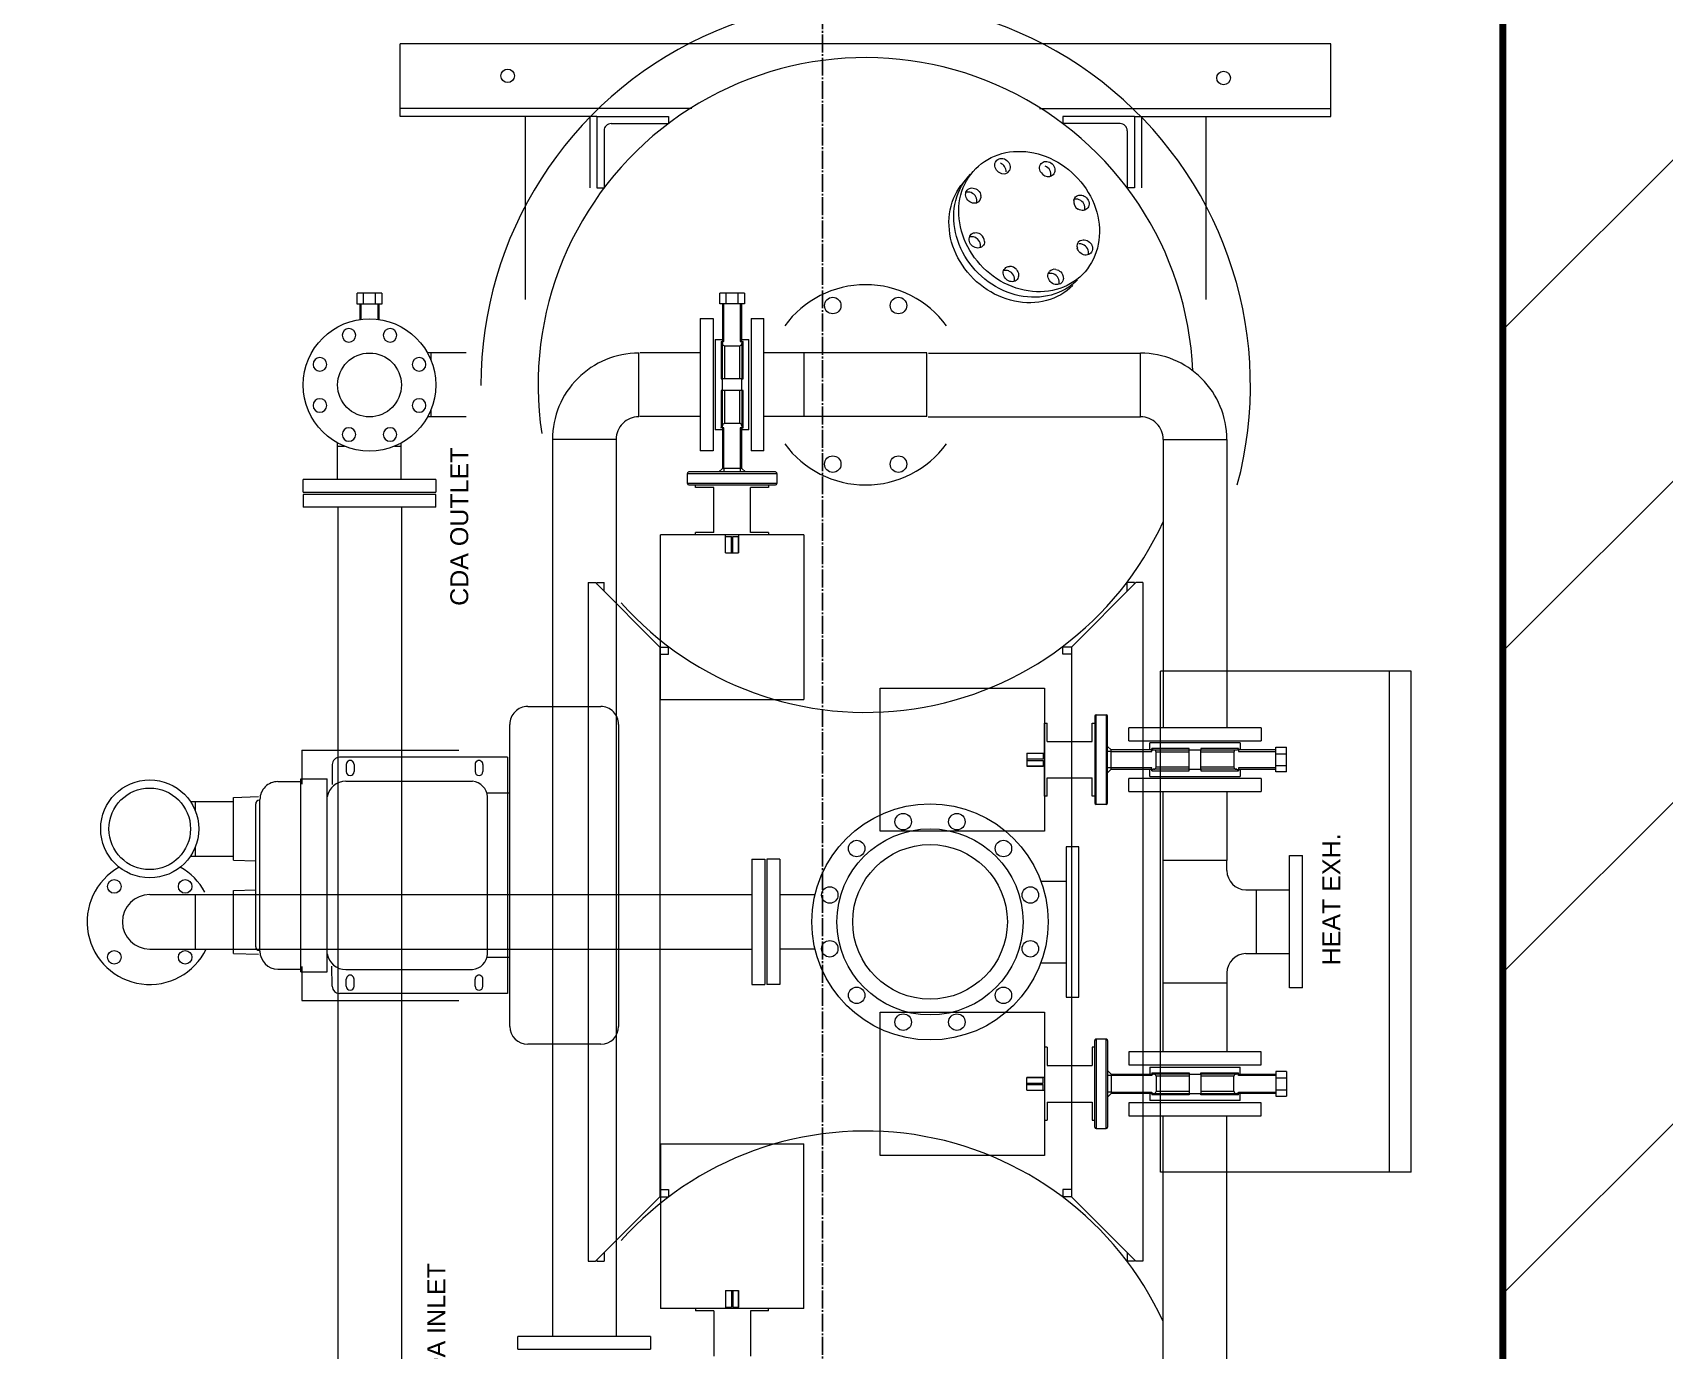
# Model space of a CAD drawing. Extents: x -3450 to 27857, y -1288 to 11880.
# Drawn here: x 25149.6 to 25377.6, y 1235.1 to 1419.3 of the extents above; entities that cross this region are included whole.
import ezdxf

# ---------------------------------------------------------------- set-up
doc = ezdxf.new("R2010")
doc.units = 0
doc.linetypes.add('X-S-FAB-L20$0$COL-CEN-LIN', pattern=[3.25, 2.5, -0.25, 0.25, -0.25])
for name, color, linetype in [('188K-SM-03-F20-MECH-EQ-Y2257103$0$M MOVE-IN AREA', 8, 'Continuous'), ('188K-SM-03-F20-MECH-EQ-Y2257103$0$M-PHASE1 AREA', 252, 'Continuous'), ('X-S-FAB-L20$0$BLOCK', 8, 'Continuous'), ('X-S-FAB-L20$0$CCL', 8, 'X-S-FAB-L20$0$COL-CEN-LIN')]:
    doc.layers.add(name, color=color, linetype=linetype)
doc.styles.add('188K-SM-03-F20-MECH-EQ-Y2257103$0$Standard', font='arial.ttf')

# ---------------------------------------------------------------- blocks, each defined once
blk = doc.blocks.new('X-S-FAB-L20$0$FAB2-L05')
at = {"layer": 'X-S-FAB-L20$0$CCL'}
blk.add_line((-900, 11005), (-900, 0), dxfattribs=at)
blk = doc.blocks.new('X-S-FAB-L20')
at = {"layer": 'X-S-FAB-L20$0$BLOCK'}
blk.add_blockref('X-S-FAB-L20$0$FAB2-L05', (26160, -720), dxfattribs=at)
blk = doc.blocks.new('188K-SM-03-F20-MECH-EQ-Y2257103$0$A$Cb62c5f74')
at = {"lineweight": 13, "ltscale": 15}
for p, q in [((1138, 1650), (1138, 809)), ((1214.3, 1650), (1214.3, 809)), ((1214.3, 1586.5), (1138, 1586.5)), ((1268, 1593.1), (1268, 1533)), ((1280.5, 1586.5), (1268, 1586.5)), ((1344.3, 1586.5), (1331.8, 1586.5)), ((1344.3, 1593.1), (1344.3, 1533))]:
    blk.add_line(p, q, dxfattribs=at)
at = {"lineweight": 13, "ltscale": 10}
for p, q in [((1132.2, 1533), (1131.2, 1498)), ((1132.2, 1533), (1220.2, 1533)), ((1262.2, 1533), (1261.3, 1502)), ((1262.2, 1533), (1350.2, 1533)), ((1350.2, 1533), (1351.2, 1498)), ((1135.2, 1496), (1347.2, 1496)), ((1136.2, 1497), (1136.2, 1496)), ((1141.2, 1502), (1341.2, 1502)), ((1346.2, 1497), (1346.2, 1496)), ((1110.2, 1471), (1110.2, 1439)), ((1372.2, 1471), (1372.2, 1439)), ((1106.2, 1439), (1376.2, 1439)), ((1106.2, 1439), (1106.2, 1402)), ((1376.2, 1439), (1376.2, 1402)), ((1106.2, 1402), (1376.2, 1402)), ((1396.2, 1395), (1368.2, 1395)), ((1076.2, 1150), (1076.2, 1385)), ((1109.7, 1376.2), (1109.7, 1199.1)), ((1372.7, 1376.2), (1372.7, 1199.1)), ((1396.2, 1375.5), (1386.2, 1375.5)), ((1406.2, 1150), (1406.2, 1385)), ((1396.2, 1364.5), (1386.2, 1364.5)), ((1086.2, 1195.5), (1096.2, 1195.5)), ((1396.2, 1195.5), (1386.2, 1195.5)), ((1086.2, 1184.5), (1096.2, 1184.5)), ((1126.2, 1147), (1126.2, 1179)), ((1131.5, 1178), (1351.5, 1178)), ((1356.2, 1146.9), (1356.2, 1179)), ((1396.2, 1184.5), (1386.2, 1184.5)), ((1030.2, 1147), (1452.2, 1147)), ((1406.2, 1150), (1076.2, 1150)), ((1005.2, 1020), (1005.2, 1122)), ((1477.2, 1122), (1477.2, 1020)), ((1452.2, 995), (1030.2, 995))]:
    blk.add_line(p, q, dxfattribs=at)
at = {"lineweight": 13}
for p, q in [((1220.2, 1533), (1221, 1502)), ((1773.5, 1435.5), (1755.5, 1435.5)), ((1755.5, 1250.5), (1755.5, 1435.5)), ((1773.5, 1250.5), (1773.5, 1435.5)), ((1776.5, 1435.5), (1776.5, 1250.5)), ((1776.5, 1435.5), (1794.5, 1435.5)), ((1794.5, 1250.5), (1794.5, 1435.5)), ((1086.2, 1395), (1114.1, 1395.4)), ((1755.5, 1387.4), (425.7, 1387.3)), ((1086.2, 1375.5), (1096.2, 1375.5)), ((1794.5, 1387.7), (1845.5, 1387.7)), ((1840.9, 1387.7), (1840.9, 1377.9)), ((1086.2, 1364.5), (1096.2, 1364.5)), ((2039.5, 1356.5), (2018, 1356.5)), ((2018.3, 1354.5), (2039.5, 1354.5)), ((2039.5, 1360.2), (2054.5, 1360.2)), ((2039.5, 1351.3), (2039.5, 1360.2)), ((2039.5, 1351.3), (2054.5, 1351.3)), ((2039.5, 1334.7), (2039.5, 1351.3)), ((2054.5, 1351.3), (2054.5, 1360.2)), ((2054.5, 1334.7), (2054.5, 1351.3)), ((2018, 1329.5), (2039.5, 1329.5)), ((2039.5, 1331.5), (2018.3, 1331.5)), ((2039.5, 1334.7), (2054.5, 1334.7)), ((2039.5, 1325.8), (2039.5, 1334.7)), ((2054.5, 1325.8), (2039.5, 1325.8)), ((2054.5, 1325.8), (2054.5, 1334.7)), ((1840.9, 1308.1), (1840.9, 1298.6)), ((2301.7, 1300), (2402.9, 1300)), ((2301.7, 1025.4), (2301.7, 1300)), ((2312.9, 892.8), (2312.9, 1300)), ((2402.9, 0), (2402.9, 1300)), ((1755.5, 1298.3), (425.7, 1298.3)), ((1794.5, 1298.6), (1845.4, 1298.6)), ((1882.1, 1208.1), (1882.1, 1261.8)), ((1891.6, 1257.3), (1882.1, 1257.3)), ((1971.2, 1257.3), (1961.4, 1257.3)), ((1971.2, 1208.1), (1971.2, 1262)), ((1755.5, 1250.5), (1773.5, 1250.5)), ((1794.5, 1250.5), (1776.5, 1250.5)), ((578.9, 1135.7), (596.9, 1135.7)), ((578.9, 1135.7), (578.9, 950.7)), ((596.9, 950.7), (596.9, 1135.7)), ((2301.7, 1125.4), (2045.8, 1125.4)), ((1850.4, 1087.5), (596.9, 1087.5)), ((1850.4, 998.5), (1850.4, 1087.5)), ((2301.7, 1035.4), (2201.7, 1035.4)), ((704.1, 1025.4), (702.1, 1025.4)), ((702.1, 1025.4), (702.1, 1015.4)), ((714.1, 1015.4), (702.1, 1015.4)), ((1638.2, 1015.4), (1650.2, 1015.4)), ((1648.2, 1025.4), (1650.2, 1025.4)), ((1650.2, 1025.4), (1650.2, 1015.4)), ((2301.7, 1025.4), (2201.7, 1025.4)), ((2201.7, 1025.4), (2201.7, 1015.4)), ((2281.7, 1015.4), (2201.7, 1015.4)), ((2291.7, 1005.4), (2291.7, 925.4)), ((2301.7, 1025.4), (2301.7, 925.4)), ((1850.4, 998.5), (596.9, 998.5)), ((1881.9, 967), (1970.9, 967)), ((1882.5, 881), (1882.6, 965.2)), ((1971.5, 881), (1971.5, 965.3)), ((596.9, 950.7), (578.9, 950.7)), ((792.1, 937.4), (792.1, 925.4)), ((802.1, 937.4), (802.1, 925.4)), ((1550.2, 937.4), (1550.2, 925.4)), ((1560.2, 937.4), (1560.2, 925.4)), ((802.1, 925.4), (792.1, 925.4)), ((1550.2, 925.4), (1560.2, 925.4)), ((2301.7, 925.4), (2291.7, 925.4)), ((1786.9, 897), (1786.9, 776)), ((1788.9, 899), (1802.9, 899)), ((1788.9, 774), (1788.9, 899)), ((1802.9, 899), (1802.9, 836.5)), ((1804.9, 836.5), (1804.9, 897)), ((636, 887.5), (632.5, 887.5)), ((632.5, 862), (632.5, 887.5)), ((636, 785.5), (636, 887.5)), ((1716.9, 887.5), (1720.4, 887.5)), ((1716.9, 785.5), (1716.9, 887.5)), ((1720.4, 862), (1720.4, 887.5)), ((1783.4, 887.5), (1786.9, 887.5)), ((1783.4, 862), (1783.4, 887.5)), ((1834.4, 863), (1834.4, 881)), ((2019.4, 881), (1834.4, 881)), ((2019.4, 881), (2019.4, 863)), ((632.5, 862), (569.5, 862)), ((661, 845.5), (636, 845.5)), ((661, 845.5), (638, 845.5)), ((638, 845.5), (638, 837.5)), ((661, 845.5), (661, 845.5)), ((661, 845.5), (661, 837.5)), ((1691.9, 845.5), (1716.9, 845.5)), ((1691.9, 845.5), (1714.9, 845.5)), ((1691.9, 845.5), (1691.9, 845.5)), ((1691.9, 845.5), (1691.9, 837.5)), ((1714.9, 845.5), (1714.9, 837.5)), ((1720.4, 862), (1783.4, 862)), ((1809.9, 850), (1804.9, 855)), ((1809.9, 848), (1804.9, 848)), ((1809.9, 848), (1809.9, 850)), ((1865.8, 850), (1809.9, 850)), ((1809.9, 825), (1809.9, 848)), ((1809.9, 848), (1866.4, 848)), ((2019.4, 863), (1834.4, 863)), ((1863.9, 850), (1863.9, 860)), ((1989.9, 860), (1863.9, 860)), ((1866.4, 848), (1866.4, 852)), ((1918.9, 852), (1866.4, 852)), ((1868.4, 850), (1918.9, 850)), ((1918.9, 847), (1872.6, 847)), ((1872.6, 826), (1872.6, 847)), ((1918.9, 850), (1918.9, 852)), ((1918.9, 850), (1926.9, 850)), ((1918.9, 823), (1918.9, 850)), ((1926.9, 850), (1934.9, 850)), ((1987.4, 852), (1934.9, 852)), ((1934.9, 852), (1934.9, 850)), ((1934.9, 823), (1934.9, 850)), ((1934.9, 850), (1985.3, 850)), ((1981.1, 847), (1934.9, 847)), ((1981.1, 847), (1981.1, 826)), ((1987.4, 852), (1987.4, 848)), ((1987.4, 848), (2039.9, 848)), ((2039.9, 850), (1987.9, 850)), ((1989.9, 860), (1989.9, 850)), ((2039.9, 853.7), (2054.9, 853.7)), ((2039.9, 844.8), (2039.9, 853.7)), ((2039.9, 844.8), (2054.9, 844.8)), ((2039.9, 828.2), (2039.9, 844.8)), ((2054.9, 844.8), (2054.9, 853.7)), ((2054.9, 828.2), (2054.9, 844.8)), ((636, 827.5), (661, 827.5)), ((661, 837.5), (638, 837.5)), ((661, 835.6), (638, 835.6)), ((638, 835.6), (638, 827.6)), ((661, 827.6), (638, 827.6)), ((661, 837.5), (661, 835.6)), ((661, 835.6), (661, 827.6)), ((661, 827.6), (661, 827.5)), ((1691.9, 837.5), (1714.9, 837.5)), ((1691.9, 837.5), (1691.9, 835.6)), ((1691.9, 835.6), (1714.9, 835.6)), ((1691.9, 835.6), (1691.9, 827.6)), ((1691.9, 827.6), (1714.9, 827.6)), ((1691.9, 827.6), (1691.9, 827.5)), ((1716.9, 827.5), (1691.9, 827.5)), ((1714.9, 835.6), (1714.9, 827.6)), ((1802.9, 836.5), (1802.9, 774)), ((1804.9, 776), (1804.9, 836.5)), ((1809.9, 825), (1804.9, 825)), ((1809.9, 823), (1804.9, 818)), ((1809.9, 823), (1809.9, 825)), ((1866.4, 825), (1809.9, 825)), ((1809.9, 823), (1865.8, 823)), ((1863.9, 813), (1863.9, 823)), ((1866.4, 821), (1866.4, 825)), ((1866.4, 821), (1918.9, 821)), ((1918.9, 823), (1868.4, 823)), ((1918.9, 826), (1872.6, 826)), ((1918.9, 823), (1926.9, 823)), ((1918.9, 821), (1918.9, 823)), ((1926.9, 823), (1934.9, 823)), ((1981.1, 826), (1934.9, 826)), ((1934.9, 823), (1934.9, 821)), ((1985.3, 823), (1934.9, 823)), ((1934.9, 821), (1987.4, 821)), ((1987.4, 825), (1987.4, 821)), ((2039.9, 825), (1987.4, 825)), ((1987.9, 823), (2039.9, 823)), ((1989.9, 823), (1989.9, 813)), ((2039.9, 828.2), (2054.9, 828.2)), ((2039.9, 819.3), (2039.9, 828.2)), ((2054.9, 819.3), (2054.9, 828.2)), ((632.5, 811), (569.5, 811)), ((632.5, 785.5), (632.5, 811)), ((1263.7, 809), (1088.7, 809)), ((1088.7, 809), (1088.7, 791)), ((1263.7, 809), (1263.7, 791)), ((1720.4, 785.5), (1720.4, 811)), ((1720.4, 811), (1783.4, 811)), ((1783.4, 785.5), (1783.4, 811)), ((2019.4, 810), (1834.4, 810)), ((1834.4, 792), (1834.4, 810)), ((1863.9, 813), (1989.9, 813)), ((2019.4, 810), (2019.4, 792)), ((2054.9, 819.3), (2039.9, 819.3)), ((632.5, 785.5), (636, 785.5)), ((1263.7, 791), (1088.7, 791)), ((1263.7, 788), (1088.7, 788)), ((1088.7, 770), (1088.7, 788)), ((1263.7, 770), (1263.7, 788)), ((1720.4, 785.5), (1716.9, 785.5)), ((1786.9, 785.5), (1783.4, 785.5)), ((1834.4, 792), (2019.4, 792)), ((1882.2, 564.3), (1882.2, 792)), ((1971.3, 564.3), (1971.3, 792)), ((1263.7, 770), (1088.7, 770)), ((1138.2, 720.6), (1138.2, 770)), ((1214.2, 720.6), (1214.2, 770)), ((1802.9, 774), (1788.9, 774)), ((1882.2, 735.7), (1971.3, 735.7)), ((1882, 562.8), (1882, 265.9)), ((1882.2, 564.3), (1971.3, 564.3)), ((1971, 562.2), (1970.9, 265.8)), ((940.9, 424.9), (940.9, 399.9)), ((940.9, 424.9), (940.9, 401.9)), ((940.9, 424.9), (940.9, 424.9)), ((940.9, 424.9), (948.9, 424.9)), ((948.9, 424.9), (948.9, 401.9)), ((948.9, 424.9), (950.8, 424.9)), ((950.8, 424.9), (950.8, 401.9)), ((950.8, 424.9), (958.8, 424.9)), ((958.8, 424.9), (958.8, 401.9)), ((958.8, 424.9), (958.9, 424.9)), ((958.9, 399.9), (958.9, 424.9)), ((1393.9, 399.9), (1393.9, 424.9)), ((1393.9, 424.9), (1393.9, 401.9)), ((1393.9, 424.9), (1393.9, 424.9)), ((1401.9, 424.9), (1393.9, 424.9)), ((1401.9, 424.9), (1401.9, 401.9)), ((1403.8, 424.9), (1401.9, 424.9)), ((1403.8, 424.9), (1403.8, 401.9)), ((1411.8, 424.9), (1403.8, 424.9)), ((1411.8, 424.9), (1411.8, 401.9)), ((1411.9, 424.9), (1411.8, 424.9)), ((1411.9, 424.9), (1411.9, 399.9)), ((898.9, 399.9), (898.9, 396.4)), ((1000.9, 399.9), (898.9, 399.9)), ((924.4, 396.4), (898.9, 396.4)), ((924.4, 396.4), (924.4, 333.4)), ((940.9, 401.9), (948.9, 401.9)), ((950.8, 401.9), (958.8, 401.9)), ((1000.9, 396.4), (975.4, 396.4)), ((975.4, 396.4), (975.4, 333.4)), ((1000.9, 396.4), (1000.9, 399.9)), ((1119, 405.2), (1119, 370)), ((1233.3, 405.2), (1233.3, 370)), ((1351.9, 396.4), (1351.9, 399.9)), ((1351.9, 399.9), (1453.9, 399.9)), ((1351.9, 396.4), (1377.4, 396.4)), ((1377.4, 396.4), (1377.4, 333.4)), ((1401.9, 401.9), (1393.9, 401.9)), ((1411.8, 401.9), (1403.8, 401.9)), ((1428.4, 396.4), (1453.9, 396.4)), ((1428.4, 396.4), (1428.4, 333.4)), ((1453.9, 399.9), (1453.9, 396.4)), ((2312.9, 407.2), (2312.9, 0)), ((802.1, 374.6), (792.1, 374.6)), ((792.1, 362.6), (792.1, 374.6)), ((802.1, 362.6), (802.1, 374.6)), ((1071.2, 370), (1071.2, 352)), ((1281.2, 370), (1071.2, 370)), ((1281.2, 352), (1281.2, 370)), ((1550.2, 374.6), (1560.2, 374.6)), ((1550.2, 362.6), (1550.2, 374.6)), ((1560.2, 362.6), (1560.2, 374.6)), ((2301.7, 374.6), (2291.7, 374.6)), ((2291.7, 294.6), (2291.7, 374.6)), ((2301.7, 274.6), (2301.7, 374.6)), ((1071.2, 352), (1281.2, 352)), ((887.4, 327.9), (887.4, 313.9)), ((1012.4, 327.9), (887.4, 327.9)), ((889.4, 329.9), (1010.4, 329.9)), ((898.9, 333.4), (898.9, 329.9)), ((924.4, 333.4), (898.9, 333.4)), ((1000.9, 333.4), (975.4, 333.4)), ((1000.9, 329.9), (1000.9, 333.4)), ((1012.4, 313.9), (1012.4, 327.9)), ((1340.4, 313.9), (1340.4, 327.9)), ((1340.4, 327.9), (1465.4, 327.9)), ((1463.4, 329.9), (1342.4, 329.9)), ((1351.9, 329.9), (1351.9, 333.4)), ((1351.9, 333.4), (1377.4, 333.4)), ((1428.4, 333.4), (1453.9, 333.4)), ((1453.9, 333.4), (1453.9, 329.9)), ((1465.4, 327.9), (1465.4, 313.9)), ((887.4, 313.9), (949.9, 313.9)), ((949.9, 311.9), (889.4, 311.9)), ((936.4, 306.9), (931.4, 311.9)), ((938.4, 306.9), (936.4, 306.9)), ((936.4, 250.9), (936.4, 306.9)), ((938.4, 306.9), (938.4, 311.9)), ((961.4, 306.9), (938.4, 306.9)), ((938.4, 306.9), (938.4, 250.4)), ((949.9, 313.9), (1012.4, 313.9)), ((1010.4, 311.9), (949.9, 311.9)), ((961.4, 306.9), (961.4, 311.9)), ((963.4, 306.9), (961.4, 306.9)), ((961.4, 250.4), (961.4, 306.9)), ((963.4, 306.9), (968.4, 311.9)), ((963.4, 306.9), (963.4, 250.9)), ((1402.9, 313.9), (1340.4, 313.9)), ((1342.4, 311.9), (1402.9, 311.9)), ((1389.4, 306.9), (1384.4, 311.9)), ((1389.4, 306.9), (1391.4, 306.9)), ((1389.4, 306.9), (1389.4, 250.9)), ((1391.4, 306.9), (1391.4, 311.9)), ((1391.4, 306.9), (1414.4, 306.9)), ((1391.4, 250.4), (1391.4, 306.9)), ((1465.4, 313.9), (1402.9, 313.9)), ((1402.9, 311.9), (1463.4, 311.9)), ((1414.4, 306.9), (1414.4, 311.9)), ((1414.4, 306.9), (1416.4, 306.9)), ((1414.4, 306.9), (1414.4, 250.4)), ((1416.4, 306.9), (1421.4, 311.9)), ((1416.4, 250.9), (1416.4, 306.9)), ((714.1, 284.6), (702.1, 284.6)), ((702.1, 274.6), (702.1, 284.6)), ((704.1, 274.6), (702.1, 274.6)), ((923.4, 282.4), (905.4, 282.4)), ((905.4, 282.4), (905.4, 97.4)), ((923.4, 97.4), (923.4, 282.4)), ((994.4, 282.4), (976.4, 282.4)), ((976.4, 282.4), (976.4, 97.4)), ((994.4, 97.4), (994.4, 282.4)), ((1358.4, 282.4), (1376.4, 282.4)), ((1358.4, 282.4), (1358.4, 97.4)), ((1376.4, 97.4), (1376.4, 282.4)), ((1429.4, 282.4), (1447.4, 282.4)), ((1429.4, 282.4), (1429.4, 97.4)), ((1447.4, 97.4), (1447.4, 282.4)), ((1638.2, 284.6), (1650.2, 284.6)), ((1648.2, 274.6), (1650.2, 274.6)), ((1650.2, 274.6), (1650.2, 284.6)), ((2281.7, 284.6), (2201.7, 284.6)), ((2201.7, 274.6), (2201.7, 284.6)), ((2301.7, 274.6), (2201.7, 274.6)), ((2301.7, 274.6), (2301.7, 0)), ((936.4, 252.9), (926.4, 252.9)), ((926.4, 126.9), (926.4, 252.9)), ((973.4, 252.9), (963.4, 252.9)), ((973.4, 252.9), (973.4, 126.9)), ((1379.4, 252.9), (1389.4, 252.9)), ((1379.4, 252.9), (1379.4, 126.9)), ((1416.4, 252.9), (1426.4, 252.9)), ((1426.4, 126.9), (1426.4, 252.9)), ((1881.9, 265.9), (1970.9, 265.9)), ((2301.7, 264.6), (2201.7, 264.6)), ((502.4, 234.4), (905.4, 234.4)), ((938.4, 250.4), (934.4, 250.4)), ((934.4, 197.9), (934.4, 250.4)), ((936.4, 248.3), (936.4, 197.9)), ((939.4, 197.9), (939.4, 244.1)), ((960.4, 244.1), (939.4, 244.1)), ((960.4, 197.9), (960.4, 244.1)), ((965.4, 250.4), (961.4, 250.4)), ((963.4, 197.9), (963.4, 248.3)), ((965.4, 250.4), (965.4, 197.9)), ((1262.1, 234.6), (994.4, 234.6)), ((1090.7, 145.4), (1090.7, 234.6)), ((1262.1, 145.4), (1262.1, 234.6)), ((1358.4, 234.6), (1262.1, 234.6)), ((1387.4, 250.4), (1387.4, 197.9)), ((1387.4, 250.4), (1391.4, 250.4)), ((1389.4, 197.9), (1389.4, 248.3)), ((1392.4, 197.9), (1392.4, 244.1)), ((1392.4, 244.1), (1413.4, 244.1)), ((1413.4, 197.9), (1413.4, 244.1)), ((1414.4, 250.4), (1418.4, 250.4)), ((1416.4, 248.3), (1416.4, 197.9)), ((1418.4, 197.9), (1418.4, 250.4)), ((1850.4, 234.4), (1447.4, 234.4)), ((1850.4, 234.4), (1850.4, 145.4)), ((936.4, 197.9), (934.4, 197.9)), ((936.4, 197.9), (936.4, 189.9)), ((963.4, 197.9), (936.4, 197.9)), ((936.4, 189.9), (936.4, 181.9)), ((963.4, 197.9), (963.4, 189.9)), ((965.4, 197.9), (963.4, 197.9)), ((963.4, 189.9), (963.4, 181.9)), ((1387.4, 197.9), (1389.4, 197.9)), ((1389.4, 197.9), (1389.4, 189.9)), ((1389.4, 197.9), (1416.4, 197.9)), ((1389.4, 189.9), (1389.4, 181.9)), ((1416.4, 197.9), (1418.4, 197.9)), ((1416.4, 197.9), (1416.4, 189.9)), ((1416.4, 189.9), (1416.4, 181.9)), ((934.4, 129.3), (934.4, 181.9)), ((934.4, 181.9), (936.4, 181.9)), ((963.4, 181.9), (936.4, 181.9)), ((936.4, 181.9), (936.4, 131.4)), ((939.4, 135.6), (939.4, 181.9)), ((960.4, 135.6), (960.4, 181.9)), ((963.4, 181.9), (965.4, 181.9)), ((963.4, 131.4), (963.4, 181.9)), ((965.4, 181.9), (965.4, 129.3)), ((1387.4, 181.9), (1387.4, 129.3)), ((1389.4, 181.9), (1387.4, 181.9)), ((1389.4, 181.9), (1416.4, 181.9)), ((1389.4, 131.4), (1389.4, 181.9)), ((1392.4, 135.6), (1392.4, 181.9)), ((1413.4, 135.6), (1413.4, 181.9)), ((1418.4, 181.9), (1416.4, 181.9)), ((1416.4, 181.9), (1416.4, 131.4)), ((1418.4, 129.3), (1418.4, 181.9)), ((2301.7, 174.6), (2045.8, 174.6)), ((502.4, 145.4), (905.4, 145.4)), ((1104.9, 145.4), (994.4, 145.4)), ((1247.9, 145.4), (1262.1, 145.4)), ((1358.4, 145.4), (1262.1, 145.4)), ((1850.4, 145.4), (1447.4, 145.4)), ((926.4, 126.9), (936.4, 126.9)), ((934.4, 129.3), (938.4, 129.3)), ((936.4, 76.9), (936.4, 128.8)), ((938.4, 129.3), (938.4, 76.9)), ((939.4, 135.6), (960.4, 135.6)), ((961.4, 129.3), (965.4, 129.3)), ((961.4, 76.9), (961.4, 129.3)), ((963.4, 128.8), (963.4, 76.9)), ((963.4, 126.9), (973.4, 126.9)), ((1131.8, 118.9), (1131.8, 104.3)), ((1131.8, 117.2), (1131.8, 57.9)), ((1221, 118.9), (1221, 104.3)), ((1389.4, 126.9), (1379.4, 126.9)), ((1391.4, 129.3), (1387.4, 129.3)), ((1389.4, 128.8), (1389.4, 76.9)), ((1391.4, 76.9), (1391.4, 129.3)), ((1413.4, 135.6), (1392.4, 135.6)), ((1418.4, 129.3), (1414.4, 129.3)), ((1414.4, 129.3), (1414.4, 76.9)), ((1416.4, 76.9), (1416.4, 128.8)), ((1426.4, 126.9), (1416.4, 126.9)), ((905.4, 97.4), (923.4, 97.4)), ((976.4, 97.4), (994.4, 97.4)), ((1221, 104.3), (1131.9, 104.3)), ((1220.9, 104.3), (1220.9, 57.9)), ((1376.4, 97.4), (1358.4, 97.4)), ((1447.4, 97.4), (1429.4, 97.4)), ((932.7, 76.9), (932.7, 61.9)), ((941.6, 76.9), (932.7, 76.9)), ((941.6, 76.9), (941.6, 61.9)), ((958.2, 76.9), (941.6, 76.9)), ((958.2, 76.9), (958.2, 61.9)), ((967.1, 76.9), (958.2, 76.9)), ((967.1, 61.9), (967.1, 76.9)), ((1385.7, 61.9), (1385.7, 76.9)), ((1385.7, 76.9), (1394.6, 76.9)), ((1394.6, 76.9), (1411.2, 76.9)), ((1394.6, 76.9), (1394.6, 61.9)), ((1411.2, 76.9), (1411.2, 61.9)), ((1411.2, 76.9), (1420.1, 76.9)), ((1420.1, 76.9), (1420.1, 61.9)), ((941.6, 61.9), (932.7, 61.9)), ((958.2, 61.9), (941.6, 61.9)), ((967.1, 61.9), (958.2, 61.9)), ((1083.9, 57.9), (1268.9, 57.9)), ((1083.9, 39.9), (1083.9, 57.9)), ((1268.9, 57.9), (1268.9, 39.9)), ((1385.7, 61.9), (1394.6, 61.9)), ((1394.6, 61.9), (1411.2, 61.9)), ((1411.2, 61.9), (1420.1, 61.9)), ((1083.9, 39.9), (1268.9, 39.9)), ((2301.7, 0), (2402.9, 0))]:
    blk.add_line(p, q, dxfattribs=at)
at = {"lineweight": 13, "ltscale": 30}
for p, q in [((1066.2, 1437.4), (1066.2, 1218.3)), ((1113.7, 1437.4), (1066.2, 1437.4)), ((1416.2, 1437.4), (1368.7, 1437.4)), ((1416.2, 1437.4), (1416.2, 1218.3)), ((1650.2, 1037.4), (702.1, 1037.4)), ((702.1, 1037.4), (702.1, 1027.4)), ((702.1, 1027.4), (792.1, 937.4)), ((1650.2, 1027.4), (1560.2, 937.4)), ((1650.2, 1037.4), (1650.2, 1027.4)), ((1560.2, 937.4), (792.1, 937.4)), ((702.1, 272.6), (792.1, 362.6)), ((1560.2, 362.6), (792.1, 362.6)), ((1650.2, 272.6), (1560.2, 362.6)), ((702.1, 262.6), (702.1, 272.6)), ((1650.2, 262.6), (702.1, 262.6)), ((1650.2, 262.6), (1650.2, 272.6))]:
    blk.add_line(p, q, dxfattribs=at)
at = {"lineweight": 13, "ltscale": 20}
for p, q in [((866, 936.5), (636, 936.5)), ((636, 736.5), (636, 936.5)), ((866, 936.5), (866, 736.5)), ((1486.9, 936.5), (1716.9, 936.5)), ((1486.9, 936.5), (1486.9, 736.5)), ((1716.9, 736.5), (1716.9, 936.5)), ((636, 736.5), (866, 736.5)), ((1716.9, 736.5), (1486.9, 736.5))]:
    blk.add_line(p, q, dxfattribs=at)
at = {"lineweight": 13, "ltscale": 40}
for p, q in [((826.4, 238), (1526.4, 238)), ((826.4, -112), (826.4, 238)), ((1526.4, -112), (1526.4, 238)), ((826.4, -82), (1526.4, -82)), ((826.4, -112), (1526.4, -112))]:
    blk.add_line(p, q, dxfattribs=at)
at = {"lineweight": 13, "flags": 128}
for points in [[(1866.4, 848), (1866.3, 848.7), (1866.2, 849.2), (1866.1, 849.7), (1865.9, 849.9), (1865.8, 850)], [(1987.4, 825), (1987.4, 824.4), (1987.5, 823.8), (1987.7, 823.4), (1987.8, 823.1), (1987.9, 823)], [(2065.6, 360.6), (2065.5, 360.7), (2061.9, 364.6), (2058.5, 368.6), (2055.4, 373), (2052.6, 377.5), (2050.1, 382.2), (2047.9, 387.1), (2046, 392.2), (2044.4, 397.4), (2043.1, 402.7), (2042.2, 408.2), (2041.6, 413.7), (2041.3, 419.3), (2041.4, 425), (2041.7, 430.7), (2042.5, 436.4), (2043.5, 442.1), (2044.9, 447.8), (2046.6, 453.5), (2048.6, 459), (2050.9, 464.5), (2053.5, 470), (2056.4, 475.2), (2059.6, 480.4), (2063, 485.4), (2066.7, 490.2), (2070.7, 494.9), (2074.9, 499.3), (2079.3, 503.5), (2083.9, 507.5), (2088.7, 511.3), (2093.7, 514.8), (2098.8, 518), (2104.1, 521), (2109.4, 523.6), (2114.9, 526), (2120.5, 528), (2126.1, 529.8), (2131.8, 531.2), (2137.5, 532.3), (2143.2, 533), (2148.9, 533.5), (2154.6, 533.6), (2160.2, 533.3), (2165.7, 532.8), (2171.2, 531.9), (2176.5, 530.7), (2181.7, 529.1), (2186.8, 527.2), (2191.7, 525.1), (2196.5, 522.6), (2201, 519.8), (2205.4, 516.8), (2209.5, 513.4), (2213.2, 509.9)], [(2073.3, 353.9), (2073.2, 354), (2069.5, 357.9), (2066.2, 362), (2063.1, 366.3), (2060.3, 370.8), (2057.8, 375.5), (2055.6, 380.4), (2053.6, 385.5), (2052.1, 390.7), (2050.8, 396.1), (2049.9, 401.5), (2049.3, 407), (2049, 412.7), (2049, 418.3), (2049.4, 424), (2050.1, 429.7), (2051.2, 435.5), (2052.5, 441.1), (2054.2, 446.8), (2056.2, 452.4), (2058.5, 457.9), (2061.2, 463.3), (2064.1, 468.6), (2067.2, 473.7), (2070.7, 478.7), (2074.4, 483.6), (2078.4, 488.2), (2082.5, 492.7), (2087, 496.9), (2091.6, 500.9), (2096.4, 504.6), (2101.3, 508.1), (2106.5, 511.4), (2111.7, 514.3), (2117.1, 517), (2122.6, 519.3), (2128.2, 521.4), (2133.8, 523.1), (2139.5, 524.5), (2145.2, 525.6), (2150.9, 526.4), (2156.6, 526.8), (2162.2, 526.9), (2167.8, 526.7), (2173.4, 526.1), (2178.8, 525.2), (2184.2, 524), (2189.4, 522.4), (2194.5, 520.6), (2199.4, 518.4), (2204.1, 515.9), (2208.7, 513.2), (2213, 510.1), (2217.1, 506.8), (2220.9, 503.3)], [(2245.6, 397.9), (2243.3, 392.4), (2240.7, 387), (2237.8, 381.7), (2234.6, 376.5), (2231.2, 371.5), (2227.5, 366.7), (2223.5, 362), (2219.3, 357.6), (2214.9, 353.4), (2210.3, 349.4), (2205.5, 345.6), (2200.5, 342.1), (2195.4, 338.9), (2190.1, 336), (2184.8, 333.3), (2179.3, 330.9), (2173.7, 328.9), (2168.1, 327.2), (2162.4, 325.7), (2156.7, 324.7), (2151, 323.9), (2145.3, 323.5), (2139.6, 323.4), (2134, 323.6), (2128.5, 324.2), (2123, 325), (2117.7, 326.3), (2112.5, 327.8), (2107.4, 329.7), (2102.5, 331.8), (2097.7, 334.3), (2093.2, 337.1), (2088.9, 340.2), (2084.7, 343.5), (2080.9, 347.1), (2077.2, 350.9), (2073.9, 355), (2070.8, 359.3), (2068, 363.9), (2065.5, 368.6), (2063.2, 373.5), (2061.3, 378.6), (2059.8, 383.8), (2058.5, 389.1), (2057.6, 394.5), (2056.9, 400.1), (2056.7, 405.7), (2056.7, 411.4), (2057.1, 417.1), (2057.8, 422.8), (2058.9, 428.5), (2060.2, 434.2), (2061.9, 439.8), (2063.9, 445.4), (2066.2, 450.9), (2068.8, 456.3), (2071.7, 461.6), (2074.9, 466.8), (2078.4, 471.8), (2082.1, 476.6), (2086, 481.3), (2090.2, 485.7), (2094.6, 489.9), (2099.3, 493.9), (2104.1, 497.7), (2109, 501.2), (2114.2, 504.4), (2119.4, 507.3), (2124.8, 510), (2130.3, 512.4), (2135.8, 514.4), (2141.5, 516.1), (2147.2, 517.6), (2152.9, 518.6), (2158.6, 519.4), (2164.3, 519.8), (2169.9, 519.9), (2175.5, 519.7), (2181.1, 519.1), (2186.5, 518.3), (2191.9, 517), (2197.1, 515.5), (2202.2, 513.6), (2207.1, 511.5), (2211.8, 509), (2216.4, 506.2), (2220.7, 503.1), (2224.8, 499.8), (2228.7, 496.2), (2232.3, 492.4), (2235.7, 488.3), (2238.8, 484), (2241.6, 479.4), (2244.1, 474.7), (2246.3, 469.8), (2248.2, 464.7), (2249.8, 459.5), (2251.1, 454.2), (2252, 448.8), (2252.6, 443.2), (2252.9, 437.6), (2252.8, 431.9), (2252.5, 426.2), (2251.7, 420.5), (2250.7, 414.8), (2249.3, 409.1), (2247.6, 403.5), (2245.6, 397.9)], [(2126.9, 483.9), (2125, 484.1), (2123.3, 484.6), (2121.7, 485.5), (2120.3, 486.6), (2119.2, 488), (2118.4, 489.6), (2117.9, 491.3), (2117.8, 493.2), (2118, 495.1), (2118.5, 497), (2119.3, 498.8), (2120.4, 500.5), (2121.8, 502), (2123.3, 503.3), (2125.1, 504.3), (2126.9, 505), (2128.8, 505.4), (2130.7, 505.4), (2132.5, 505.1), (2134.2, 504.5), (2135.7, 503.6), (2137, 502.4), (2138.1, 501), (2138.8, 499.3), (2139.2, 497.5), (2139.3, 495.7), (2139, 493.8), (2138.4, 491.9), (2137.5, 490.1), (2136.3, 488.4)], [(2182.3, 492), (2181.3, 493.5), (2180.6, 495.2), (2180.3, 497), (2180.3, 498.8), (2180.6, 500.8), (2181.2, 502.6), (2182.2, 504.4), (2183.4, 506), (2184.9, 507.4), (2186.5, 508.6), (2188.3, 509.5), (2190.2, 510), (2192.1, 510.3), (2194, 510.2), (2195.7, 509.8), (2197.4, 509), (2198.8, 508), (2200, 506.7), (2200.9, 505.1), (2201.5, 503.4), (2201.7, 501.6), (2201.6, 499.7), (2201.2, 497.8), (2200.5, 495.9), (2199.5, 494.2), (2198.2, 492.6), (2196.7, 491.3), (2195, 490.2), (2193.1, 489.4), (2191.2, 488.9)], [(2087.8, 439.3), (2086.1, 438.1), (2084.4, 437.2), (2082.5, 436.6), (2080.6, 436.3), (2078.7, 436.4), (2076.9, 436.7), (2075.3, 437.4), (2073.8, 438.4), (2072.6, 439.7), (2071.7, 441.2), (2071, 442.9), (2070.7, 444.7), (2070.8, 446.6), (2071.1, 448.5), (2071.8, 450.4), (2072.8, 452.1), (2074.1, 453.7), (2075.6, 455.1), (2077.2, 456.2), (2079, 457.1), (2080.9, 457.6), (2082.8, 457.8), (2084.7, 457.7), (2086.4, 457.2), (2088, 456.4), (2089.4, 455.3), (2090.6, 454), (2091.4, 452.4), (2092, 450.7), (2092.2, 448.8)], [(2221.7, 459.5), (2222.1, 460.8), (2222.9, 462.6), (2223.9, 464.3), (2225.3, 465.9), (2226.8, 467.2), (2228.5, 468.2), (2230.4, 469), (2232.3, 469.4), (2234.2, 469.5), (2236, 469.3), (2237.7, 468.7), (2239.3, 467.8), (2240.6, 466.7), (2241.6, 465.3), (2242.4, 463.6), (2242.9, 461.9), (2243, 460), (2242.8, 458.1), (2242.2, 456.2), (2241.3, 454.4), (2240.2, 452.7), (2238.8, 451.3), (2237.2, 450), (2235.4, 449), (2233.6, 448.4), (2231.7, 448), (2229.8, 448), (2228, 448.4), (2226.3, 449), (2225.5, 449.5)], [(2087.9, 384.4), (2087.5, 382.5), (2086.7, 380.7), (2085.6, 379), (2084.3, 377.4), (2082.7, 376.1), (2081, 375.1), (2079.2, 374.3), (2077.3, 373.9), (2075.4, 373.8), (2073.6, 374), (2071.9, 374.6), (2070.3, 375.5), (2069, 376.6), (2067.9, 378), (2067.2, 379.7), (2066.7, 381.4), (2066.6, 383.3), (2066.8, 385.2), (2067.4, 387.1), (2068.2, 388.9), (2069.4, 390.6), (2070.8, 392), (2072.4, 393.3), (2074.1, 394.3), (2076, 394.9), (2077.9, 395.3), (2079.8, 395.3), (2081.6, 394.9), (2083.3, 394.3), (2084.7, 393.3)], [(2223.2, 405), (2223.4, 405.2), (2225.2, 406.1), (2227.1, 406.7), (2229, 407), (2230.8, 406.9), (2232.6, 406.6), (2234.3, 405.9), (2235.7, 404.9), (2237, 403.6), (2237.9, 402.1), (2238.5, 400.4), (2238.8, 398.6), (2238.8, 396.7), (2238.4, 394.8), (2237.8, 392.9), (2236.8, 391.2), (2235.5, 389.6), (2234, 388.2), (2232.3, 387.1), (2230.5, 386.2), (2228.6, 385.7), (2226.7, 385.5), (2224.9, 385.6), (2223.1, 386.1), (2221.5, 386.9), (2220.1, 388), (2219, 389.3), (2218.1, 390.9), (2217.6, 392.6), (2217.5, 392.8)], [(2127.7, 350.6), (2128.2, 349.8), (2128.9, 348.1), (2129.3, 346.3), (2129.3, 344.5), (2129, 342.5), (2128.3, 340.7), (2127.4, 338.9), (2126.2, 337.3), (2124.7, 335.9), (2123, 334.7), (2121.2, 333.8), (2119.4, 333.3), (2117.5, 333), (2115.6, 333.1), (2113.8, 333.5), (2112.2, 334.3), (2110.8, 335.3), (2109.6, 336.6), (2108.7, 338.2), (2108.1, 339.9), (2107.8, 341.7), (2107.9, 343.6), (2108.3, 345.5), (2109.1, 347.4), (2110.1, 349.1), (2111.4, 350.7), (2112.9, 352), (2114.6, 353.1), (2116.4, 353.9), (2117.7, 354.3)], [(2184.4, 359.2), (2184.6, 359.2), (2186.3, 358.7), (2187.9, 357.8), (2189.2, 356.7), (2190.3, 355.3), (2191.1, 353.7), (2191.6, 352), (2191.8, 350.1), (2191.6, 348.2), (2191.1, 346.3), (2190.3, 344.5), (2189.2, 342.8), (2187.8, 341.3), (2186.2, 340), (2184.5, 339), (2182.6, 338.3), (2180.7, 337.9), (2178.9, 337.9), (2177, 338.2), (2175.3, 338.8), (2173.8, 339.7), (2172.5, 340.9), (2171.5, 342.3), (2170.8, 344), (2170.4, 345.8), (2170.3, 347.6), (2170.6, 349.5), (2171.2, 351.4), (2172.1, 353.2), (2172.2, 353.5)], [(938.4, 250.4), (937.8, 250.4), (937.2, 250.5), (936.7, 250.6), (936.5, 250.8), (936.4, 250.9)], [(1414.4, 250.4), (1415, 250.4), (1415.6, 250.5), (1416.1, 250.6), (1416.3, 250.8), (1416.4, 250.9)], [(961.4, 129.3), (962, 129.3), (962.6, 129.2), (963.1, 129.1), (963.3, 128.9), (963.4, 128.8)], [(1391.4, 129.3), (1390.7, 129.3), (1390.2, 129.2), (1389.7, 129.1), (1389.5, 128.9), (1389.4, 128.8)]]:
    blk.add_lwpolyline(points, dxfattribs=at)
at = {"lineweight": 13, "ltscale": 20}
for points in [[(1049.9, 629.9), (1049.9, 399.9), (849.9, 399.9), (849.9, 629.9)], [(1502.9, 629.9), (1502.9, 399.9), (1302.9, 399.9), (1302.9, 629.9)]]:
    blk.add_lwpolyline(points, close=True, dxfattribs=at)
at = {"lineweight": 13, "ltscale": 15}
for centre, radius in [((1306.2, 1650), 68.5), ((1126.7, 1699.5), 9.5), ((1126.7, 1699.5), 9.5), ((1225.7, 1699.5), 9.5), ((1306.2, 1650), 57), ((1126.7, 1600.5), 9.5), ((1126.7, 1600.5), 9.5), ((1225.7, 1600.5), 9.5), ((1176.2, 560), 108)]:
    blk.add_circle(centre, radius, dxfattribs=at)
at = {"lineweight": 13}
for centre, radius in [((1926.5, 1343), 92.5), ((1926.5, 1343), 44.6), ((2358.4, 1150), 9.5), ((1176.2, 560), 165), ((1138.6, 700.1), 11.5), ((1213.7, 700.1), 11.5), ((1815.8, 695.9), 11.5), ((2037.4, 695.9), 11.5), ((1176.2, 560), 130), ((1073.6, 662.5), 11.5), ((1278.7, 662.5), 11.5), ((1815.8, 604.1), 11.5), ((2037.4, 604.1), 11.5), ((1036.1, 597.5), 11.5), ((1316.2, 597.5), 11.5), ((1036.1, 522.5), 11.5), ((1316.2, 522.5), 11.5), ((1073.6, 457.5), 11.5), ((1278.7, 457.5), 11.5), ((1138.6, 419.9), 11.5), ((1213.7, 419.9), 11.5), ((2355.4, 150), 9.5)]:
    blk.add_circle(centre, radius, dxfattribs=at)
at = {"lineweight": 13, "extrusion": (-3.06258e-15, 1.54289e-15, -1)}
for centre in [(-1897.8, 1412.3), (-1955.2, 1412.3)]:
    blk.add_circle(centre, 9.5, dxfattribs=at)
at = {"lineweight": 13, "extrusion": (-1.54289e-15, 3.06258e-15, -1)}
for centre in [(-1857.2, 1371.7), (-1857.2, 1314.3)]:
    blk.add_circle(centre, 9.5, dxfattribs=at)
at = {"lineweight": 13, "extrusion": (1.54289e-15, 3.06258e-15, -1)}
for centre in [(-1995.8, 1371.7), (-1995.8, 1314.3)]:
    blk.add_circle(centre, 9.5, dxfattribs=at)
at = {"lineweight": 13, "extrusion": (-3.06258e-15, -1.54289e-15, -1)}
for centre in [(-1897.8, 1273.7), (-1955.2, 1273.7)]:
    blk.add_circle(centre, 9.5, dxfattribs=at)
at = {"lineweight": 13, "ltscale": 15}
for radius, start, end in [(87.5, 29.1741, 244.2601), (38.1, 0, 180), (87.5, 298.3148, 330.8259)]:
    blk.add_arc((1176.2, 1650), radius, start, end, dxfattribs=at)
at = {"lineweight": 13, "ltscale": 10}
for centre, radius, start, end in [((1135.2, 1471), 25, 90, 180), ((1141.2, 1497), 5, 90, 180), ((1341.2, 1497), 5, 0, 90), ((1347.2, 1471), 25, 0, 90), ((1135.9, 1376.1), 26.3, 99.657, 180.0742), ((1346.4, 1376.1), 26.3, 359.9258, 80.343), ((1396.2, 1385), 10, 0, 90), ((1386.2, 1370), 5.5, 90, 270), ((1396.2, 1370), 5.5, 270, 90), ((1086.2, 1190), 5.5, 90, 270), ((1096.2, 1190), 5.5, 270, 90), ((1133.1, 1201.5), 23.6, 185.9499, 266.0981), ((1349.2, 1201.5), 23.6, 273.9019, 354.0501), ((1386.2, 1190), 5.5, 90, 270), ((1396.2, 1190), 5.5, 270, 90), ((1030.2, 1122), 25, 90, 180), ((1452.2, 1122), 25, 0, 90), ((1030.2, 1020), 25, 180, 270)]:
    blk.add_arc(centre, radius, start, end, dxfattribs=at)
at = {"lineweight": 13}
for centre, radius, start, end in [((1086.2, 1385), 10, 90, 180), ((1086.2, 1370), 5.5, 90, 270), ((1096.2, 1370), 5.5, 270, 90), ((1926.4, 650), 457.5, 272.4969, 98.5403), ((1850.4, 967), 120.5, 0, 90), ((1452.2, 1020), 25, 270, 0), ((2281.7, 1005.4), 10, 0, 90), ((426.4, 650), 457.5, 294.6992, 48.2817), ((1926.4, 650), 457.5, 131.7183, 245.3008), ((1850.4, 967), 31.5, 0, 90), ((1788.9, 897), 2, 90, 180), ((1802.9, 897), 2, 0, 90), ((1868.4, 852.1), 2.05, 181.503, 270.8754), ((1869.5, 846.9), 3.09, 1.7461, 90.9406), ((1984.2, 846.9), 3.07, 88.5275, 178.7858), ((1985.4, 852), 2.03, 268.3686, 359.2529), ((1990.3, 848.3), 2.94, 144.1834, 185.4462), ((1863.4, 824.7), 2.94, 324.1834, 5.4462), ((1868.4, 821), 2.03, 88.3686, 179.2529), ((1869.6, 826.1), 3.08, 268.8269, 358.4863), ((1984.2, 826.1), 3.07, 181.3777, 271.309), ((1985.3, 821), 2.05, 1.503, 90.8754), ((1788.9, 776), 2, 180, 270), ((1802.9, 776), 2, 270, 0), ((1926.7, 650), 140, 126.157, 233.843), ((1926.5, 650), 140, 306.157, 53.843), ((2122.9, 501.8), 10.7, 337.7989, 17.5248), ((2183.7, 506.7), 12.2, 255.7335, 340.1666), ((2185.3, 506.6), 10.7, 337.7989, 17.5248), ((2121.3, 501.8), 12.2, 255.7335, 340.1666), ((2126, 497.9), 14, 273.5936, 317.6101), ((2189.6, 498.7), 9.93, 222.398, 279.3965), ((2075.8, 454.1), 10.7, 337.7989, 17.5248), ((2231.5, 457.5), 10, 168.363, 232.7337), ((2224.7, 466.3), 12.6, 267.5642, 339.1601), ((2074.2, 454.2), 12.2, 255.7335, 340.1666), ((2078.3, 449.5), 13.9, 312.8812, 357.2582), ((2070.1, 391.7), 12.2, 255.7335, 340.1666), ((2071.7, 391.6), 10.7, 337.7989, 17.5248), ((2078.5, 386), 9.61, 350.2419, 49.3068), ((2231.8, 393.6), 14.3, 127.3364, 183.3299), ((2220.9, 403.4), 12.2, 255.7335, 340.1666), ((2111.3, 350.9), 12.2, 255.7335, 340.1666), ((2120.7, 346.8), 8, 28.3377, 111.9088), ((2112.3, 351), 11.3, 338.4464, 4.864), ((2173.8, 355.8), 12.2, 255.7335, 340.1666), ((2182.8, 346.8), 12.5, 82.0692, 147.724), ((2175.4, 355.7), 10.7, 337.7989, 17.5248), ((889.4, 327.9), 2, 90, 180), ((1010.4, 327.9), 2, 0, 90), ((1342.4, 327.9), 2, 90, 180), ((1463.4, 327.9), 2, 0, 90), ((889.4, 313.9), 2, 180, 270), ((1010.4, 313.9), 2, 270, 0), ((1342.4, 313.9), 2, 180, 270), ((1463.4, 313.9), 2, 270, 0), ((2281.7, 294.6), 10, 270, 0), ((961.7, 253.3), 2.94, 264.5538, 305.8166), ((1391.1, 253.3), 2.94, 234.1834, 275.4462), ((1850.4, 265.9), 120.5, 270, 0), ((1850.4, 265.9), 31.5, 270, 0), ((934.3, 248.3), 2.05, 359.1246, 88.497), ((939.5, 247.2), 3.09, 179.0594, 268.2539), ((960.3, 247.2), 3.08, 271.5137, 1.1731), ((965.4, 248.3), 2.03, 90.7471, 181.6314), ((1387.4, 248.3), 2.03, 358.3686, 89.2529), ((1392.5, 247.2), 3.08, 178.8269, 268.4863), ((1413.3, 247.2), 3.09, 271.7461, 0.9406), ((1418.4, 248.3), 2.05, 91.503, 180.8754), ((1104.9, 118.5), 26.9, 0.8392, 90.0378), ((1247.9, 118.5), 26.9, 89.9536, 179.1585), ((934.4, 131.4), 2.03, 270.7471, 1.6314), ((939.5, 132.5), 3.07, 91.2142, 181.4725), ((938.1, 126.4), 2.94, 84.5538, 125.8166), ((960.3, 132.5), 3.07, 358.691, 88.6223), ((965.5, 131.4), 2.05, 179.1246, 268.497), ((1387.3, 131.4), 2.05, 271.503, 0.8754), ((1392.5, 132.5), 3.07, 91.3777, 181.309), ((1413.3, 132.5), 3.07, 358.5275, 88.7858), ((1414.7, 126.4), 2.94, 54.1834, 95.4462), ((1418.4, 131.4), 2.03, 178.3686, 269.2529)]:
    blk.add_arc(centre, radius, start, end, dxfattribs=at)
at = {"lineweight": 13, "ltscale": 20}
blk.add_arc((1925.9, 650), 537.5, 255, 90, dxfattribs=at)
at = {"lineweight": 13, "char_height": 25, "width": 4945.263, "attachment_point": 1, "style": '188K-SM-03-F20-MECH-EQ-Y2257103$0$Standard'}
for s, insert in [('CDA INLET', (517.1, 1262.2)), ('CDA OUTLET', (1617.8, 1230.1)), ('HEAT EXH.', (1115.4, 12))]:
    blk.add_mtext(s, dxfattribs=dict(at, insert=insert))
blk = doc.blocks.new('188K-SM-03-F20-MECH-EQ-Y2257103')
at = {"layer": '188K-SM-03-F20-MECH-EQ-Y2257103$0$M MOVE-IN AREA'}
h = blk.add_hatch(dxfattribs=at)
h.set_pattern_fill('ANSI31', color=256, scale=10)
h.paths.add_polyline_path([(25605, 1795), (25605, 45), (25355, 45), (25355, 1585), (25065, 1585), (25065, 185), (24885, 185), (24885, 1795)])
h.paths.add_polyline_path([(25279.924, 1628.571), (25279.924, 1751.429), (25219.924, 1751.429), (25219.924, 1628.571)], flags=24)
h.paths.add_polyline_path([(25418.571, 967.637), (25541.429, 967.637), (25541.429, 1027.637), (25418.571, 1027.637)], flags=24)
h.paths.add_polyline_path([(24916.429, 1051.775), (25033.571, 1051.775), (25033.571, 1111.775), (24916.429, 1111.775)], flags=24)
at = {"layer": '188K-SM-03-F20-MECH-EQ-Y2257103$0$M MOVE-IN AREA', "const_width": 1}
blk.add_lwpolyline([(25605, 1795), (25605, 45), (25355, 45), (25355, 1585), (25065, 1585), (25065, 185), (24885, 185), (24885, 1795)], close=True, dxfattribs=at)
at = {"layer": '188K-SM-03-F20-MECH-EQ-Y2257103$0$M-PHASE1 AREA', "lineweight": 0, "ltscale": 0.1, "xscale": 0.1, "yscale": 0.1, "zscale": 0.1, "rotation": 89.99999999999999}
blk.add_blockref('188K-SM-03-F20-MECH-EQ-Y2257103$0$A$Cb62c5f74', (25331, 1177.384), dxfattribs=at)

msp = doc.modelspace()

# ---------------------------------------------------------------- block references
for name in ['X-S-FAB-L20', '188K-SM-03-F20-MECH-EQ-Y2257103']:
    msp.add_blockref(name, (0, 0))

doc.saveas('drawing.dxf')
